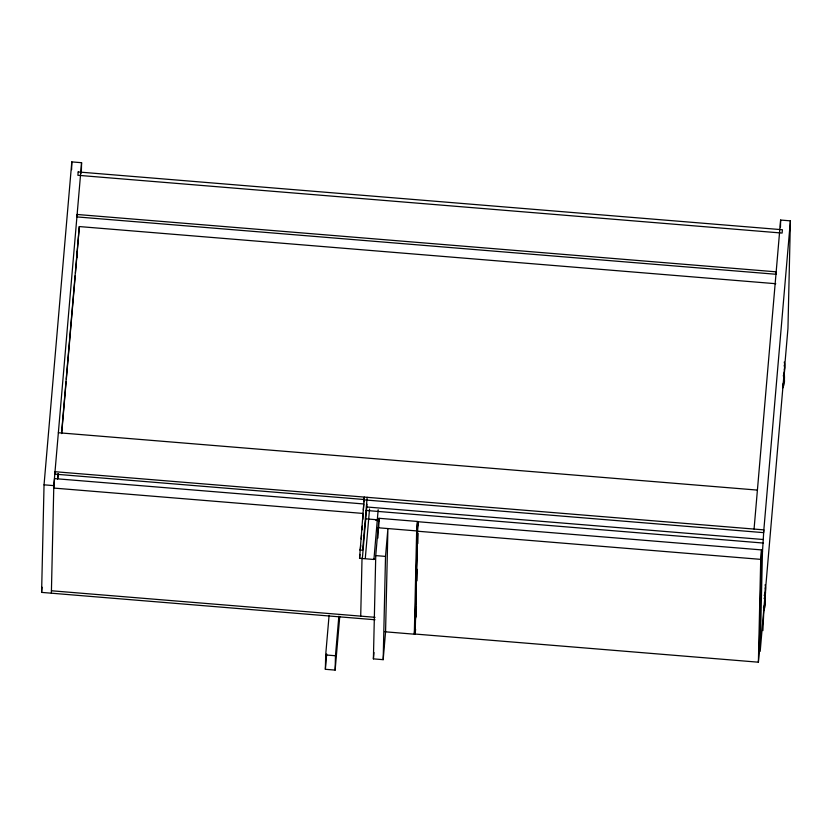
<?xml version="1.0" encoding="UTF-8"?>
<svg xmlns="http://www.w3.org/2000/svg" width="832" height="832" viewBox="0 0 832 832"><rect width="100%" height="100%" fill="white"/><g stroke="black" fill="none" stroke-linecap="round" stroke-linejoin="round"><path stroke-width="1.25" d="M375.014 619.757L41.6 592.394L44.044 484.827L71.802 161.897L81.578 162.708L81.338 173.066M51.376 593.195L53.81 485.628L81.578 162.708M71.625 169.676L71.802 161.897M76.866 256.849L76.846 257.65L76.96 256.714M77.345 251.274L77.189 254.124M775.778 283.712L79.31 226.564L75.473 273.031M339.747 616.481L335.14 670.103L325.364 669.292L325.686 654.95L329.087 615.378M335.14 670.103L335.462 655.751L338.863 616.179M378.165 509.735L373.932 559.478L359.559 558.293L364.291 497.089L364.187 501.842M360.714 616.138L362.034 557.846M362.908 519.324L363.043 513.438L53.758 488.072L54.569 478.598L363.854 503.974L363.345 509.891M373.932 559.478L373.953 558.761M383.178 659.672L385.518 556.4L387.91 528.57L385.57 631.831L383.178 659.672L373.402 658.871L375.752 555.599L378.955 518.294L417.466 521.456L415.126 624.728L414.315 634.192L384.79 631.769M377.905 538.086L378.144 527.758L416.655 530.92L414.315 634.192M378.747 527.332L378.955 518.294M417.529 523.806L415.324 620.62L416.406 608.046M415.178 634.046L417.518 531.211L418.33 521.747L761.53 549.9L759.2 652.735L758.389 662.199L415.178 634.046L415.584 629.314M416.166 616.866L416.406 606.58M416.988 580.871L417.248 569.306M417.83 543.598L418.07 533.312M418.246 525.606L418.33 521.747M758.389 662.199L760.718 559.364L761.53 549.9M762.466 551.387L760.198 651.352L787.956 328.432L790.4 220.854L780.624 220.054L754.062 529.058M764.026 606.809L762.892 630.625M780.468 227.188L780.624 220.054M41.6 592.394L42.047 587.226M57.606 479.066L58.053 473.886M61.62 432.453L79.31 226.564M57.886 477.62L58.219 473.741M61.672 433.597L66.123 381.805M66.342 379.215L75.254 275.621M325.364 669.292L326.685 653.973M359.559 558.293L359.892 554.424M360.339 549.266L360.672 545.397M361.223 538.949L361.556 535.08M362.003 529.911L362.336 526.042M367.172 497.318L362.627 550.212L359.746 549.983M362.471 557.097L367.016 504.202M365.321 558.054L369.543 509.028M373.402 658.871L373.953 652.538M416.655 530.92L417.466 521.456M790.4 220.854L763.599 532.646L364.052 499.866M762.455 552.105L763.838 529.87L55.006 471.713L54.954 474.146L364.354 499.533M58.365 432.734L757.411 490.09M366.486 506.969L763.443 539.531M366.226 510.463L763.183 543.036M44.044 484.827L53.81 485.628M365.508 518.814L378.446 519.875M375.846 520.385L379.35 520.676M417.518 531.211L760.718 559.364M375.752 555.599L385.518 556.4M51.428 590.762L375.066 617.313M325.686 654.95L335.462 655.751M784.181 365.186A17.41 16.858 1.3 0 1 783.255 375.939M784.254 362.055A17.41 16.858 1.3 0 1 784.368 369.678M783.994 373.266A17.41 16.858 1.3 0 1 782.59 385.008M784.472 379.652A17.358 16.806 1.3 0 1 782.579 388.17M765.034 587.891A17.41 16.858 1.3 0 1 764.109 598.645M765.107 584.761A17.41 16.858 1.3 0 1 764.182 595.514M764.546 594.922A17.41 16.858 1.3 0 1 763.443 607.714M765.326 602.358A17.358 16.806 1.3 0 1 763.433 610.875M77.126 214.479L77.064 216.923L776.121 274.279L776.173 271.835L77.126 214.479M78.177 171.954L77.886 175.292L782.111 233.074L782.402 229.736L78.177 171.954"/></g></svg>
